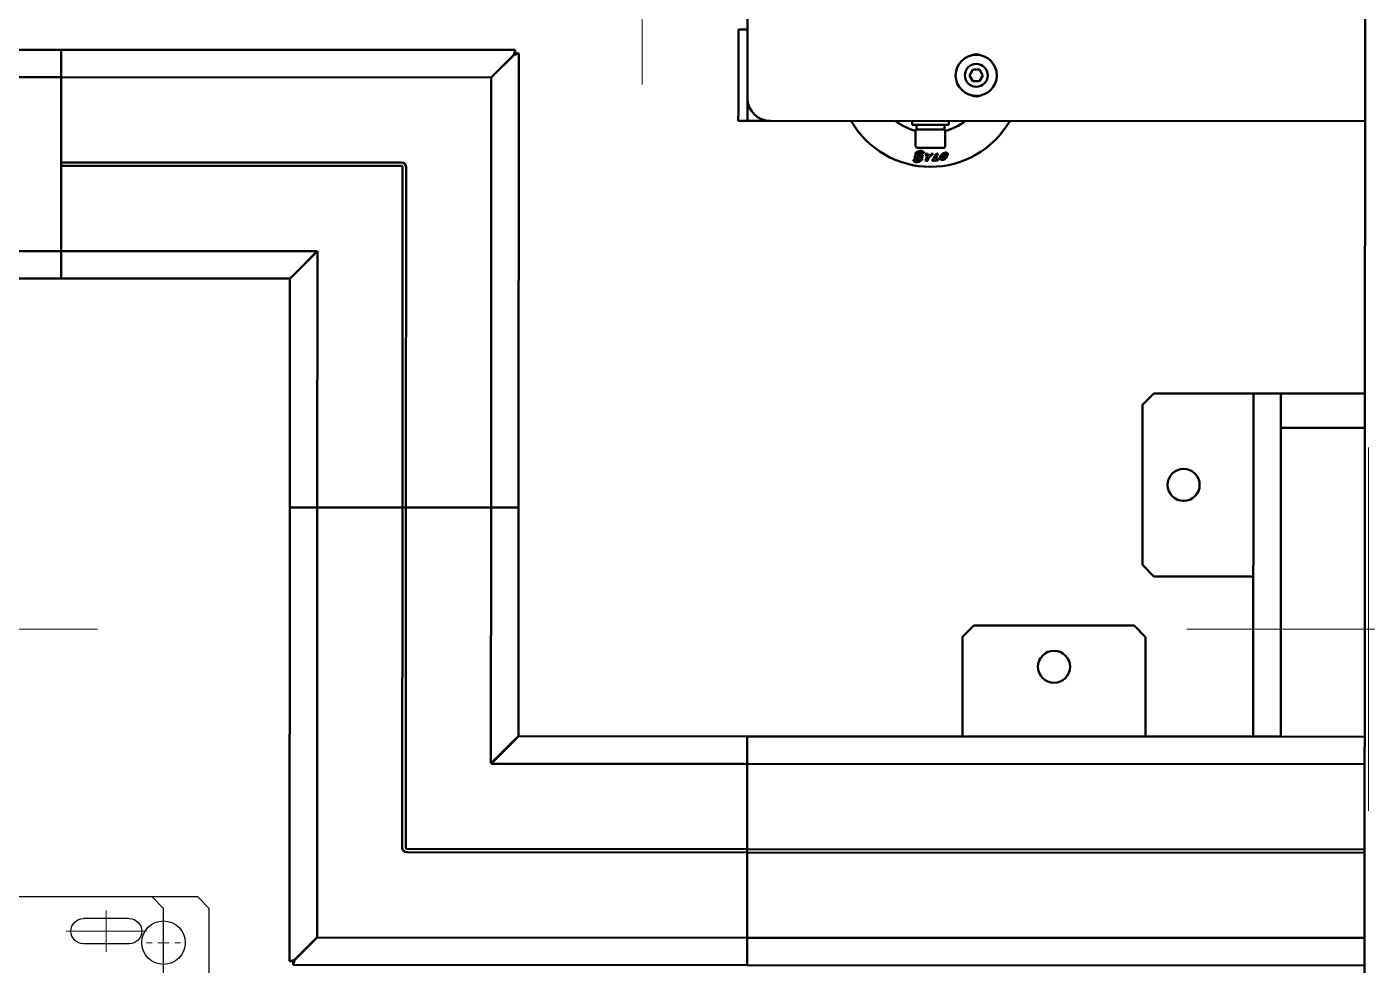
# Model space of a CAD drawing. Header units: millimetres. Extents: x 845401 to 948039, y 511594 to 550263.
# Drawn here: x 912238 to 912824, y 535401 to 535811 of the extents above; entities that cross this region are included whole.
import ezdxf

# ---------------------------------------------------------------- set-up
doc = ezdxf.new("R2010")
doc.units = ezdxf.units.MM
for name, pattern in [('ACAD_ISO02W100', [15, 12, -3]), ('CENTER', [0]), ('CENTERX2', [4, 2.5, -0.5, 0.5, -0.5])]:
    doc.linetypes.add(name, pattern=pattern)
for name, color, linetype in [('00', 7, 'Continuous'), ('中心线层', 1, 'CENTERX2'), ('剖面线层', 2, 'Continuous'), ('焊接符号', 2, 'Continuous'), ('虚线', 4, 'ACAD_ISO02W100')]:
    doc.layers.add(name, color=color, linetype=linetype)
for name, color, linetype, lineweight in [('A-剖-0.10mm.......SECT-L01', 255, 'Continuous', 18), ('中心线', 1, 'CENTER', 9), ('可见 (ISO)', 7, 'Continuous', 50)]:
    doc.layers.add(name, color=color, linetype=linetype, lineweight=lineweight)

# ---------------------------------------------------------------- blocks, each defined once
blk = doc.blocks.new('单件分离新结构核图')
at = {"layer": '可见 (ISO)'}
for p, q in [((4619086.37, 893985.08), (4619086.37, 896285.08)), ((4618816.37, 894433.08), (4618816.37, 894522.34)), ((4618812.37, 894458.58), (4618812.37, 894463.08)), ((4618816.37, 894463.08), (4618812.37, 894463.08)), ((4618812.37, 894458.58), (4618812.37, 894427.58)), ((4616516.37, 894454.08), (4618516.37, 894454.08)), ((4618516.37, 894454.08), (4618714.8, 894454.08)), ((4618516.37, 894454.08), (4618516.37, 894452.08)), ((4618516.37, 894454.08), (4618516.37, 894452.08)), ((4618714.8, 894454.08), (4618714.3, 894452.08)), ((4618714.8, 894452.58), (4618714.3, 894452.08)), ((4618714.37, 894452.01), (4618716.37, 894452.51)), ((4618714.87, 894452.51), (4618714.37, 894452.01)), ((4618714.37, 894452.08), (4618714.37, 894452.15)), ((4618714.8, 894454.08), (4618714.8, 894452.58)), ((4618714.87, 894452.51), (4618716.37, 894452.51)), ((4618716.37, 894452.51), (4618716.37, 894254.08)), ((4618516.37, 894442.08), (4618516.37, 894452.08)), ((4618516.37, 894442.08), (4618516.37, 894452.08)), ((4618714.3, 894452.08), (4618704.3, 894442.08)), ((4618704.37, 894442.01), (4618714.37, 894452.01)), ((4618714.37, 894452.08), (4618714.44, 894452.08)), ((4618516.37, 894442.08), (4616516.37, 894442.08)), ((4618704.3, 894442.08), (4618516.37, 894442.08)), ((4618516.37, 894404.83), (4618516.37, 894442.08)), ((4618516.37, 894442.08), (4618516.37, 894404.83)), ((4618704.37, 894254.08), (4618704.37, 894442.01)), ((4618913.48, 894443.08), (4618914.92, 894445.58)), ((4618914.92, 894440.58), (4618913.48, 894443.08)), ((4618914.92, 894445.58), (4618917.81, 894445.58)), ((4618917.81, 894440.58), (4618914.92, 894440.58)), ((4618917.81, 894445.58), (4618919.25, 894443.08)), ((4618919.25, 894443.08), (4618917.81, 894440.58)), ((4618816.37, 894433.08), (4618816.37, 894427.58)), ((4618816.37, 894427.58), (4618816.37, 894433.08)), ((4618812.37, 894423.08), (4618812.37, 894427.58)), ((4618816.37, 894423.08), (4618812.37, 894423.08)), ((4618816.37, 894423.08), (4618816.37, 894427.58)), ((4618816.37, 894427.58), (4618816.37, 894423.08)), ((4618826.37, 894423.08), (4618816.37, 894423.08)), ((4618826.37, 894423.08), (4619086.37, 894423.08)), ((4618888.37, 894423.08), (4618888.37, 894421.48)), ((4618904.37, 894423.08), (4618904.37, 894421.48)), ((4618904.37, 894421.48), (4618888.37, 894421.48)), ((4618902.87, 894419.38), (4618889.87, 894419.38)), ((4618889.87, 894412.18), (4618889.87, 894419.38)), ((4618890.22, 894420.19), (4618890.22, 894419.38)), ((4618902.52, 894421.48), (4618902.52, 894419.38)), ((4618902.87, 894412.18), (4618902.87, 894419.38)), ((4618902.07, 894411.38), (4618890.67, 894411.38)), ((4618890.47, 894407.28), (4618890.47, 894407.38)), ((4618891.56, 894407.2), (4618891.56, 894407.3)), ((4618891.61, 894406.21), (4618891.61, 894406.31)), ((4618891.61, 894406.03), (4618891.61, 894406.21)), ((4618892.01, 894407.88), (4618892.01, 894407.98)), ((4618892.11, 894405.97), (4618892.11, 894406.07)), ((4618892.63, 894409.12), (4618892.63, 894409.22)), ((4618892.98, 894407.7), (4618892.98, 894407.8)), ((4618894.79, 894407.31), (4618894.79, 894407.41)), ((4618895.11, 894405.75), (4618895.11, 894405.85)), ((4618895.79, 894407.28), (4618895.79, 894407.38)), ((4618898.54, 894406.54), (4618898.54, 894406.64)), ((4618899.61, 894405.87), (4618899.61, 894405.97)), ((4618901.47, 894407.17), (4618901.47, 894407.27)), ((4618903.01, 894408.24), (4618903.01, 894408.34)), ((4618903.97, 894408.23), (4618903.97, 894408.33)), ((4618665.12, 894404.83), (4618516.37, 894404.83)), ((4618516.37, 894403.33), (4618516.37, 894404.83)), ((4618516.37, 894366.08), (4618516.37, 894403.33)), ((4618516.37, 894403.33), (4618665.12, 894403.33)), ((4618516.37, 894403.33), (4618516.37, 894366.08)), ((4618665.62, 894402.83), (4618665.62, 894254.08)), ((4618667.12, 894254.08), (4618667.12, 894402.83)), ((4618516.37, 894366.08), (4616516.37, 894366.08)), ((4618516.37, 894356.08), (4618516.37, 894366.08)), ((4618516.37, 894366.08), (4618628.3, 894366.08)), ((4618516.37, 894356.08), (4618516.37, 894366.08)), ((4618628.3, 894366.08), (4618618.3, 894356.08)), ((4618618.37, 894356.01), (4618628.37, 894366.01)), ((4618628.37, 894366.01), (4618628.37, 894254.08)), ((4616516.37, 894354.08), (4618516.37, 894354.08)), ((4618516.37, 894356.08), (4618516.37, 894354.08)), ((4618516.37, 894356.08), (4618516.37, 894354.08)), ((4618616.3, 894354.08), (4618516.37, 894354.08)), ((4618616.3, 894354.08), (4618618.3, 894356.08)), ((4618618.37, 894356.01), (4618616.37, 894354.01)), ((4618616.37, 894254.08), (4618616.37, 894354.01)), ((4618618.3, 894356.08), (4618618.37, 894356.08)), ((4618618.37, 894356.08), (4618618.37, 894356.01)), ((4618989.14, 894299.08), (4618994.14, 894304.08)), ((4619037.14, 894304.08), (4618994.14, 894304.08)), ((4619037.64, 894304.08), (4619037.14, 894304.08)), ((4619037.64, 894154.08), (4619037.64, 894304.08)), ((4619037.64, 894304.08), (4619039.64, 894304.08)), ((4619049.64, 894304.08), (4619039.64, 894304.08)), ((4619049.64, 894304.08), (4619049.64, 894154.08)), ((4619049.64, 894304.08), (4619086.37, 894304.08)), ((4618989.14, 894299.08), (4618989.14, 894229.08)), ((4619086.37, 894289.08), (4619049.64, 894289.08)), ((4618618.37, 894254.08), (4618616.37, 894254.08)), ((4618616.37, 894055.65), (4618616.37, 894254.08)), ((4618616.37, 894254.08), (4618618.37, 894254.08)), ((4618618.37, 894254.08), (4618628.37, 894254.08)), ((4618628.37, 894254.08), (4618618.37, 894254.08)), ((4618628.37, 894254.08), (4618628.37, 894066.15)), ((4618628.37, 894254.08), (4618665.62, 894254.08)), ((4618665.62, 894254.08), (4618628.37, 894254.08)), ((4618665.62, 894254.08), (4618665.62, 894105.33)), ((4618667.12, 894254.08), (4618665.62, 894254.08)), ((4618665.62, 894254.08), (4618667.12, 894254.08)), ((4618667.12, 894254.08), (4618704.37, 894254.08)), ((4618704.37, 894254.08), (4618667.12, 894254.08)), ((4618667.12, 894105.33), (4618667.12, 894254.08)), ((4618704.37, 894254.08), (4618714.37, 894254.08)), ((4618704.37, 894142.15), (4618704.37, 894254.08)), ((4618714.37, 894254.08), (4618704.37, 894254.08)), ((4618716.37, 894254.08), (4618714.37, 894254.08)), ((4618714.37, 894254.08), (4618716.37, 894254.08)), ((4618716.37, 894254.08), (4618716.37, 894154.15)), ((4618994.14, 894224.08), (4618989.14, 894229.08)), ((4619037.14, 894224.08), (4618994.14, 894224.08)), ((4619037.64, 894224.08), (4619037.14, 894224.08)), ((4618910.5, 894197.58), (4618915.5, 894202.58)), ((4618985.5, 894202.58), (4618915.5, 894202.58)), ((4618985.5, 894202.58), (4618990.5, 894197.58)), ((4618910.5, 894154.58), (4618910.5, 894197.58)), ((4618990.5, 894154.58), (4618990.5, 894197.58)), ((4618714.37, 894152.15), (4618716.37, 894154.15)), ((4618716.44, 894154.08), (4618714.44, 894152.08)), ((4618716.44, 894154.08), (4618816.37, 894154.08)), ((4618816.37, 894152.08), (4618816.37, 894154.08)), ((4618816.37, 894154.08), (4619037.64, 894154.08)), ((4618816.37, 894154.08), (4618816.37, 894152.08)), ((4618910.5, 894154.08), (4618910.5, 894154.58)), ((4618990.5, 894154.08), (4618990.5, 894154.58)), ((4619037.64, 894154.08), (4619039.64, 894154.08)), ((4619049.64, 894154.08), (4619039.64, 894154.08)), ((4619049.64, 894154.08), (4619086.37, 894154.08)), ((4618714.37, 894152.15), (4618704.37, 894142.15)), ((4618704.44, 894142.08), (4618714.44, 894152.08)), ((4618714.37, 894152.08), (4618714.37, 894152.15)), ((4618714.44, 894152.08), (4618714.37, 894152.08)), ((4618816.37, 894152.08), (4618816.37, 894142.08)), ((4618816.37, 894142.08), (4618816.37, 894152.08)), ((4618816.37, 894142.08), (4618704.44, 894142.08)), ((4618816.37, 894142.08), (4618816.37, 894104.83)), ((4618816.37, 894104.83), (4618816.37, 894142.08)), ((4619086.37, 894142.08), (4618816.37, 894142.08)), ((4618816.37, 894104.83), (4618667.62, 894104.83)), ((4618667.62, 894103.33), (4618816.37, 894103.33)), ((4618816.37, 894104.83), (4618816.37, 894103.33)), ((4619086.37, 894104.83), (4618816.37, 894104.83)), ((4618816.37, 894103.33), (4618816.37, 894104.83)), ((4618816.37, 894103.33), (4618816.37, 894066.08)), ((4618816.37, 894066.08), (4618816.37, 894103.33)), ((4618816.37, 894103.33), (4619086.37, 894103.33)), ((4618628.37, 894066.15), (4618618.37, 894056.15)), ((4618618.44, 894056.08), (4618628.44, 894066.08)), ((4618628.44, 894066.08), (4618816.37, 894066.08)), ((4618816.37, 894066.08), (4618816.37, 894056.08)), ((4618816.37, 894056.08), (4618816.37, 894066.08)), ((4619086.37, 894066.08), (4618816.37, 894066.08)), ((4618618.37, 894056.15), (4618616.37, 894055.65)), ((4618617.87, 894055.65), (4618616.37, 894055.65)), ((4618617.87, 894055.65), (4618618.37, 894056.15)), ((4618617.94, 894054.08), (4618618.44, 894056.08)), ((4618617.94, 894055.58), (4618618.44, 894056.08)), ((4618617.94, 894054.08), (4618617.94, 894055.58)), ((4618816.37, 894054.08), (4618617.94, 894054.08)), ((4618618.37, 894056.08), (4618618.3, 894056.08)), ((4618618.37, 894056.08), (4618618.37, 894056.01)), ((4618816.37, 894054.08), (4618816.37, 894056.08)), ((4618816.37, 894056.08), (4618816.37, 894054.08)), ((4618816.37, 894054.08), (4619086.37, 894054.08))]:
    blk.add_line(p, q, dxfattribs=at)
for centre, radius in [((4618916.37, 894443.08), 9), ((4618916.37, 894443.08), 5), ((4619007.14, 894264.08), 7), ((4618950.5, 894184.58), 7)]:
    blk.add_circle(centre, radius, dxfattribs=at)
for centre, radius, start, end in [((4618916.37, 894448.08), 4.25, 63.20778, 116.79222), ((4618826.37, 894433.08), 10, 180, 270), ((4618916.37, 894438.08), 4.25, 243.20778, 296.79222), ((4618896.37, 894443.08), 40, 210, 330), ((4618896.37, 894443.08), 25.14, 232.7085, 255.01548), ((4618896.37, 894443.08), 25.14, 284.98452, 307.2915), ((4618890.67, 894412.18), 0.8, 180, 270), ((4618902.07, 894412.18), 0.8, 270, 0), ((4618896.37, 894443.08), 36.19, 261.56674, 262.36609), ((4618896.37, 894443.18), 36.19, 261.66613, 262.36609), ((4618896.37, 894443.08), 35.83, 261.85171, 264.57374), ((4618896.37, 894443.18), 37.35, 262.68173, 263.4544), ((4618896.37, 894443.08), 37.35, 262.68173, 263.4544), ((4618896.37, 894443.08), 34.39, 266.23635, 267.90444), ((4618896.37, 894443.08), 37.35, 266.53457, 268.07034), ((4618896.37, 894443.18), 37.35, 266.6022, 268.07034), ((4618896.37, 894443.08), 34.39, 270.4037, 272.07), ((4618896.37, 894443.08), 37.35, 271.13884, 274.9801), ((4618896.37, 894443.18), 37.35, 271.22648, 274.9801), ((4618896.37, 894443.08), 36.6, 273.39711, 275.75276), ((4618896.37, 894443.08), 34.39, 274.05328, 275.72528), ((4618896.37, 894443.08), 36.15, 279.94349, 281.85621), ((4618896.37, 894443.08), 35.67, 280.66458, 282.30389), ((4618896.37, 894443.18), 35.67, 280.71845, 282.30389), ((4618665.12, 894402.83), 2, 0, 90), ((4618665.12, 894402.83), 0.5, 0, 90), ((4618667.62, 894105.33), 2, 180, 270), ((4618667.62, 894105.33), 0.5, 180, 270)]:
    blk.add_arc(centre, radius, start, end, dxfattribs=at)
for centre, major_axis, ratio, start_param, end_param in [((4618896.37, 894420.19), (0, 18.93), 0.32492, 1.50245, 1.613465), ((4618896.37, 894422.77), (0, 18.93), 0.32492, 1.639142, 1.751011), ((4618891.53, 894444.63), (0, -38.6), 0.987948, 6.213058, 6.239007), ((4618817.34, 894329.92), (-84.8, -99.1), 0.076156, 2.5289, 2.534327), ((4618893.8, 894443.08), (35.48, 0), 0.997388, 4.661129, 4.689227), ((4618893.8, 894443.64), (0, -35.84), 0.996195, 6.232868, 6.260173), ((4618808.11, 894301.52), (-94.5, -127.03), 0.059236, 2.580192, 2.599028), ((4618891.94, 894444.6), (0, -35.38), 0.987948, 0.019864, 0.046958), ((4618891.94, 894444.5), (0.01, -35.38), 0.987949, 0.019678, 0.047958), ((4619022.31, 894213.36), (135.42, -217.5), 0.052762, 3.56458, 3.579427), ((4618998.37, 894763.44), (0, -449.91), 0.373146, 5.620699, 5.623796), ((4618829.87, 894443.08), (-86, 0), 0.634141, 2.439304, 2.459152), ((4618828.39, 894443.08), (-87.92, 0), 0.634141, 2.444471, 2.477292), ((4618828.39, 894443.18), (-87.92, 0), 0.634141, 2.444471, 2.474911), ((4618782.4, 894276.42), (125.11, 157.07), 0.097693, 5.761897, 5.788497), ((4618818.77, 894646.75), (0, -306.48), 0.426626, 0.666553, 0.670712), ((4618818.77, 894646.85), (0, -306.48), 0.426626, 0.666553, 0.670157)]:
    blk.add_ellipse(centre, major_axis=major_axis, ratio=ratio, start_param=start_param, end_param=end_param, dxfattribs=at)
for points, knots in [([(4618892.95, 894406.51), (4618892.84, 894406.37), (4618892.72, 894406.23), (4618892.59, 894406.1), (4618892.52, 894406.04), (4618892.46, 894405.98), (4618892.39, 894405.92), (4618892.35, 894405.89), (4618892.32, 894405.86), (4618892.28, 894405.83), (4618892.27, 894405.82), (4618892.25, 894405.8), (4618892.23, 894405.79), (4618892.22, 894405.78), (4618892.21, 894405.77), (4618892.2, 894405.77), (4618892.2, 894405.76), (4618892.19, 894405.75), (4618892.18, 894405.75), (4618892.18, 894405.74), (4618892.17, 894405.74), (4618892.17, 894405.74), (4618892.09, 894405.68), (4618892.01, 894405.62), (4618891.93, 894405.57), (4618891.89, 894405.55), (4618891.85, 894405.52), (4618891.8, 894405.5), (4618891.78, 894405.48), (4618891.76, 894405.47), (4618891.74, 894405.46), (4618891.73, 894405.45), (4618891.72, 894405.45), (4618891.71, 894405.44), (4618891.7, 894405.44), (4618891.69, 894405.43), (4618891.68, 894405.42), (4618891.58, 894405.37), (4618891.48, 894405.33), (4618891.39, 894405.29), (4618891.34, 894405.27), (4618891.29, 894405.25), (4618891.24, 894405.23), (4618891.21, 894405.22), (4618891.19, 894405.21), (4618891.16, 894405.2), (4618891.15, 894405.2), (4618891.14, 894405.2), (4618891.12, 894405.19), (4618891.12, 894405.19), (4618891.11, 894405.19), (4618891.1, 894405.19), (4618891.1, 894405.19), (4618891.09, 894405.18), (4618891.09, 894405.18), (4618891.08, 894405.18), (4618891.08, 894405.18), (4618891.07, 894405.18), (4618890.95, 894405.14), (4618890.84, 894405.12), (4618890.73, 894405.1), (4618890.67, 894405.09), (4618890.61, 894405.09), (4618890.55, 894405.08), (4618890.52, 894405.08), (4618890.5, 894405.08), (4618890.47, 894405.08), (4618890.45, 894405.08), (4618890.44, 894405.08), (4618890.42, 894405.08), (4618890.41, 894405.08), (4618890.4, 894405.08), (4618890.38, 894405.08), (4618890.38, 894405.08), (4618890.37, 894405.08), (4618890.37, 894405.08), (4618890.31, 894405.08), (4618890.25, 894405.08), (4618890.19, 894405.09), (4618890.07, 894405.1), (4618889.95, 894405.13), (4618889.83, 894405.17), (4618889.77, 894405.19), (4618889.71, 894405.21), (4618889.66, 894405.24), (4618889.6, 894405.26), (4618889.55, 894405.29), (4618889.5, 894405.32), (4618889.37, 894405.4), (4618889.25, 894405.5), (4618889.16, 894405.61), (4618889.15, 894405.62), (4618889.14, 894405.63), (4618889.13, 894405.64), (4618889.02, 894405.78), (4618888.93, 894405.94), (4618888.86, 894406.12)], [0, 0, 0, 0, 0.125, 0.125, 0.125, 0.1875, 0.1875, 0.1875, 0.21875, 0.21875, 0.21875, 0.234375, 0.234375, 0.234375, 0.242188, 0.242188, 0.242188, 0.25, 0.25, 0.25, 0.252063, 0.252063, 0.252063, 0.3125, 0.3125, 0.3125, 0.34375, 0.34375, 0.34375, 0.359375, 0.359375, 0.359375, 0.367188, 0.367188, 0.367188, 0.375, 0.375, 0.375, 0.4375, 0.4375, 0.4375, 0.46875, 0.46875, 0.46875, 0.484375, 0.484375, 0.484375, 0.492188, 0.492188, 0.492188, 0.496094, 0.496094, 0.496094, 0.5, 0.5, 0.5, 0.50245, 0.50245, 0.50245, 0.5625, 0.5625, 0.5625, 0.59375, 0.59375, 0.59375, 0.609375, 0.609375, 0.609375, 0.617188, 0.617188, 0.617188, 0.625, 0.625, 0.625, 0.626744, 0.626744, 0.626744, 0.65625, 0.65625, 0.65625, 0.71875, 0.71875, 0.71875, 0.75, 0.75, 0.75, 0.78125, 0.78125, 0.78125, 0.867188, 0.867188, 0.867188, 0.875, 0.875, 0.875, 1, 1, 1, 1]), ([(4618892.3, 894405.94), (4618892.26, 894405.91), (4618892.21, 894405.87), (4618891.86, 894405.61), (4618891.5, 894405.4), (4618890.86, 894405.22), (4618890.62, 894405.18), (4618890.12, 894405.18), (4618889.87, 894405.24), (4618889.43, 894405.44), (4618889.26, 894405.59), (4618889.03, 894405.86), (4618888.96, 894405.99), (4618888.9, 894406.12)], [0.2144803, 0.2144803, 0.2144803, 0.2144803, 0.25, 0.25, 0.5, 0.5, 0.625, 0.625, 0.75, 0.75, 0.875, 0.875, 0.9739384, 0.9739384, 0.9739384, 0.9739384]), ([(4618891.61, 894406.21), (4618891.47, 894406.17), (4618891.32, 894406.15), (4618891.17, 894406.14), (4618891.13, 894406.14), (4618891.08, 894406.13), (4618891.03, 894406.13), (4618890.82, 894406.13), (4618890.62, 894406.17), (4618890.44, 894406.23), (4618890.35, 894406.26), (4618890.26, 894406.3), (4618890.18, 894406.35), (4618890.11, 894406.39), (4618890.04, 894406.43), (4618889.97, 894406.49), (4618889.97, 894406.49), (4618889.96, 894406.5), (4618889.95, 894406.51), (4618889.88, 894406.56), (4618889.82, 894406.62), (4618889.77, 894406.68), (4618889.74, 894406.73), (4618889.7, 894406.78), (4618889.67, 894406.83), (4618889.66, 894406.84), (4618889.65, 894406.86), (4618889.64, 894406.88), (4618889.59, 894406.98), (4618889.55, 894407.08), (4618889.52, 894407.18), (4618889.52, 894407.21), (4618889.51, 894407.24), (4618889.5, 894407.27), (4618889.49, 894407.33), (4618889.49, 894407.4), (4618889.49, 894407.47), (4618889.49, 894407.5), (4618889.49, 894407.53), (4618889.49, 894407.56), (4618889.49, 894407.58), (4618889.5, 894407.6), (4618889.5, 894407.61), (4618889.5, 894407.63), (4618889.5, 894407.65), (4618889.51, 894407.67), (4618889.53, 894407.79), (4618889.57, 894407.91), (4618889.63, 894408.03), (4618889.66, 894408.09), (4618889.7, 894408.15), (4618889.74, 894408.2), (4618889.76, 894408.23), (4618889.78, 894408.26), (4618889.8, 894408.29), (4618889.81, 894408.3), (4618889.82, 894408.31), (4618889.84, 894408.33), (4618889.85, 894408.34), (4618889.86, 894408.35), (4618889.87, 894408.37), (4618889.94, 894408.45), (4618890.02, 894408.52), (4618890.11, 894408.58), (4618890.14, 894408.61), (4618890.18, 894408.64), (4618890.22, 894408.66), (4618890.29, 894408.71), (4618890.36, 894408.75), (4618890.43, 894408.78), (4618890.46, 894408.8), (4618890.5, 894408.82), (4618890.54, 894408.83), (4618890.55, 894408.84), (4618890.57, 894408.85), (4618890.59, 894408.86), (4618890.6, 894408.86), (4618890.61, 894408.86), (4618890.62, 894408.87), (4618890.63, 894408.87), (4618890.64, 894408.87), (4618890.65, 894408.88), (4618890.74, 894408.91), (4618890.82, 894408.94), (4618890.91, 894408.96), (4618890.96, 894408.97), (4618891, 894408.98), (4618891.05, 894408.98), (4618891.07, 894408.99), (4618891.1, 894408.99), (4618891.12, 894408.99), (4618891.14, 894409), (4618891.16, 894409), (4618891.19, 894409), (4618891.29, 894409.01), (4618891.4, 894409.02), (4618891.5, 894409.02), (4618891.6, 894409.01), (4618891.69, 894409.01), (4618891.79, 894408.99), (4618891.89, 894408.97), (4618891.99, 894408.95), (4618892.08, 894408.91), (4618892.12, 894408.9), (4618892.17, 894408.88), (4618892.22, 894408.86), (4618892.24, 894408.85), (4618892.26, 894408.84), (4618892.28, 894408.83), (4618892.3, 894408.82), (4618892.33, 894408.81), (4618892.35, 894408.79), (4618892.43, 894408.75), (4618892.5, 894408.7), (4618892.57, 894408.65), (4618892.6, 894408.62), (4618892.63, 894408.59), (4618892.66, 894408.56), (4618892.68, 894408.55), (4618892.69, 894408.53), (4618892.7, 894408.52), (4618892.71, 894408.51), (4618892.72, 894408.5), (4618892.72, 894408.5), (4618892.73, 894408.49), (4618892.74, 894408.48), (4618892.74, 894408.47), (4618892.78, 894408.43), (4618892.81, 894408.38), (4618892.84, 894408.33), (4618892.95, 894408.14), (4618893, 894407.93), (4618892.98, 894407.7)], [0, 0, 0, 0, 0.047901, 0.047901, 0.047901, 0.0625, 0.0625, 0.0625, 0.124815, 0.124815, 0.124815, 0.15625, 0.15625, 0.15625, 0.183594, 0.183594, 0.183594, 0.1875, 0.1875, 0.1875, 0.21875, 0.21875, 0.21875, 0.242187, 0.242187, 0.242187, 0.249728, 0.249728, 0.249728, 0.298708, 0.298708, 0.298708, 0.3125, 0.3125, 0.3125, 0.34375, 0.34375, 0.34375, 0.359375, 0.359375, 0.359375, 0.367187, 0.367187, 0.367187, 0.375, 0.375, 0.375, 0.4375, 0.4375, 0.4375, 0.46875, 0.46875, 0.46875, 0.484375, 0.484375, 0.484375, 0.492187, 0.492187, 0.492187, 0.499939, 0.499939, 0.499939, 0.543363, 0.543363, 0.543363, 0.5625, 0.5625, 0.5625, 0.59375, 0.59375, 0.59375, 0.609375, 0.609375, 0.609375, 0.617187, 0.617187, 0.617187, 0.621094, 0.621094, 0.621094, 0.625, 0.625, 0.625, 0.65625, 0.65625, 0.65625, 0.671875, 0.671875, 0.671875, 0.679687, 0.679687, 0.679687, 0.6875, 0.6875, 0.6875, 0.71875, 0.71875, 0.71875, 0.75, 0.75, 0.75, 0.78125, 0.78125, 0.78125, 0.796875, 0.796875, 0.796875, 0.804687, 0.804687, 0.804687, 0.8125, 0.8125, 0.8125, 0.84375, 0.84375, 0.84375, 0.859375, 0.859375, 0.859375, 0.867187, 0.867187, 0.867187, 0.871094, 0.871094, 0.871094, 0.874632, 0.874632, 0.874632, 0.901106, 0.901106, 0.901106, 1, 1, 1, 1]), ([(4618891.61, 894406.31), (4618891.25, 894406.21), (4618890.81, 894406.2), (4618890.06, 894406.46), (4618889.79, 894406.72), (4618889.55, 894407.15), (4618889.5, 894407.33), (4618889.49, 894407.51)], [0, 0, 0, 0, 0.125, 0.125, 0.25, 0.25, 0.334234, 0.334234, 0.334234, 0.334234]), ([(4618889.53, 894408.73), (4618889.58, 894408.8), (4618889.64, 894408.86), (4618889.7, 894408.93), (4618889.73, 894408.96), (4618889.76, 894408.99), (4618889.79, 894409.02), (4618889.8, 894409.03), (4618889.82, 894409.05), (4618889.84, 894409.06), (4618889.85, 894409.08), (4618889.87, 894409.09), (4618889.88, 894409.11), (4618889.95, 894409.17), (4618890.02, 894409.23), (4618890.09, 894409.28), (4618890.12, 894409.31), (4618890.16, 894409.34), (4618890.19, 894409.36), (4618890.21, 894409.38), (4618890.23, 894409.39), (4618890.25, 894409.4), (4618890.26, 894409.41), (4618890.27, 894409.42), (4618890.27, 894409.42), (4618890.28, 894409.43), (4618890.29, 894409.44), (4618890.3, 894409.44), (4618890.36, 894409.49), (4618890.43, 894409.53), (4618890.49, 894409.57), (4618890.51, 894409.58), (4618890.53, 894409.59), (4618890.55, 894409.6), (4618890.59, 894409.63), (4618890.63, 894409.65), (4618890.67, 894409.67), (4618890.7, 894409.69), (4618890.72, 894409.7), (4618890.74, 894409.71), (4618890.75, 894409.71), (4618890.76, 894409.72), (4618890.77, 894409.72), (4618890.78, 894409.73), (4618890.79, 894409.73), (4618890.8, 894409.74), (4618890.9, 894409.79), (4618890.99, 894409.83), (4618891.09, 894409.87), (4618891.14, 894409.89), (4618891.19, 894409.91), (4618891.24, 894409.92), (4618891.27, 894409.93), (4618891.29, 894409.94), (4618891.32, 894409.95), (4618891.33, 894409.95), (4618891.34, 894409.95), (4618891.35, 894409.96), (4618891.36, 894409.96), (4618891.37, 894409.96), (4618891.38, 894409.97), (4618891.44, 894409.98), (4618891.5, 894410), (4618891.56, 894410.01), (4618891.59, 894410.02), (4618891.61, 894410.02), (4618891.64, 894410.03), (4618891.67, 894410.03), (4618891.69, 894410.04), (4618891.72, 894410.04), (4618891.78, 894410.05), (4618891.84, 894410.06), (4618891.9, 894410.07), (4618891.93, 894410.07), (4618891.96, 894410.07), (4618891.99, 894410.07), (4618892.02, 894410.07), (4618892.05, 894410.08), (4618892.07, 894410.08), (4618892.14, 894410.08), (4618892.2, 894410.08), (4618892.26, 894410.07), (4618892.33, 894410.07), (4618892.39, 894410.06), (4618892.45, 894410.05), (4618892.58, 894410.03), (4618892.69, 894410), (4618892.8, 894409.96), (4618892.85, 894409.94), (4618892.91, 894409.92), (4618892.96, 894409.89), (4618892.98, 894409.88), (4618893.01, 894409.87), (4618893.03, 894409.85), (4618893.05, 894409.85), (4618893.06, 894409.84), (4618893.07, 894409.83), (4618893.08, 894409.82), (4618893.1, 894409.82), (4618893.11, 894409.81), (4618893.15, 894409.78), (4618893.19, 894409.75), (4618893.23, 894409.71), (4618893.25, 894409.7), (4618893.27, 894409.68), (4618893.29, 894409.66), (4618893.3, 894409.65), (4618893.32, 894409.63), (4618893.34, 894409.61), (4618893.37, 894409.58), (4618893.4, 894409.54), (4618893.43, 894409.5), (4618893.44, 894409.49), (4618893.46, 894409.47), (4618893.47, 894409.45), (4618893.47, 894409.44), (4618893.48, 894409.43), (4618893.49, 894409.42), (4618893.49, 894409.41), (4618893.5, 894409.4), (4618893.51, 894409.39), (4618893.55, 894409.32), (4618893.59, 894409.24), (4618893.62, 894409.16)], [0, 0, 0, 0, 0.0625, 0.0625, 0.0625, 0.09375, 0.09375, 0.09375, 0.109375, 0.109375, 0.109375, 0.125, 0.125, 0.125, 0.1875, 0.1875, 0.1875, 0.21875, 0.21875, 0.21875, 0.234375, 0.234375, 0.234375, 0.242187, 0.242187, 0.242187, 0.24941, 0.24941, 0.24941, 0.298285, 0.298285, 0.298285, 0.3125, 0.3125, 0.3125, 0.34375, 0.34375, 0.34375, 0.359375, 0.359375, 0.359375, 0.367187, 0.367187, 0.367187, 0.375, 0.375, 0.375, 0.4375, 0.4375, 0.4375, 0.46875, 0.46875, 0.46875, 0.484375, 0.484375, 0.484375, 0.492187, 0.492187, 0.492187, 0.49837, 0.49837, 0.49837, 0.53125, 0.53125, 0.53125, 0.546875, 0.546875, 0.546875, 0.5625, 0.5625, 0.5625, 0.59375, 0.59375, 0.59375, 0.609375, 0.609375, 0.609375, 0.623768, 0.623768, 0.623768, 0.65625, 0.65625, 0.65625, 0.6875, 0.6875, 0.6875, 0.749047, 0.749047, 0.749047, 0.78125, 0.78125, 0.78125, 0.796875, 0.796875, 0.796875, 0.804687, 0.804687, 0.804687, 0.8125, 0.8125, 0.8125, 0.84375, 0.84375, 0.84375, 0.859375, 0.859375, 0.859375, 0.874722, 0.874722, 0.874722, 0.90625, 0.90625, 0.90625, 0.921875, 0.921875, 0.921875, 0.929687, 0.929687, 0.929687, 0.9375, 0.9375, 0.9375, 1, 1, 1, 1]), ([(4618889.53, 894408.73), (4618889.81, 894409.08), (4618890.24, 894409.36), (4618891.13, 894409.53), (4618891.46, 894409.54), (4618892.1, 894409.42), (4618892.4, 894409.29), (4618892.63, 894409.12)], [0, 0, 0, 0, 0.5, 0.5, 0.75, 0.75, 1, 1, 1, 1]), ([(4618892.95, 894406.51), (4618892.67, 894406.15), (4618892.23, 894405.82), (4618891.35, 894405.62), (4618891.01, 894405.61), (4618890.37, 894405.74), (4618890.08, 894405.89), (4618889.85, 894406.06)], [0, 0, 0, 0, 0.5, 0.5, 0.75, 0.75, 1, 1, 1, 1]), ([(4618890.18, 894409.35), (4618890.37, 894409.45), (4618890.59, 894409.53), (4618890.84, 894409.58), (4618890.91, 894409.59), (4618890.99, 894409.6), (4618891.06, 894409.61), (4618891.14, 894409.62), (4618891.22, 894409.62), (4618891.3, 894409.62), (4618891.38, 894409.62), (4618891.46, 894409.62), (4618891.54, 894409.61), (4618891.62, 894409.6), (4618891.7, 894409.59), (4618891.78, 894409.58), (4618891.94, 894409.55), (4618892.1, 894409.5), (4618892.24, 894409.44), (4618892.38, 894409.38), (4618892.51, 894409.31), (4618892.63, 894409.22)], [0.2903331, 0.2903331, 0.2903331, 0.2903331, 0.5, 0.5, 0.5, 0.5625, 0.5625, 0.5625, 0.625, 0.625, 0.625, 0.6875, 0.6875, 0.6875, 0.75, 0.75, 0.75, 0.875, 0.875, 0.875, 1, 1, 1, 1]), ([(4618891.56, 894407.2), (4618891.44, 894407.12), (4618891.31, 894407.05), (4618890.98, 894406.95), (4618890.76, 894406.93), (4618890.47, 894407.11), (4618890.46, 894407.26), (4618890.5, 894407.49), (4618890.57, 894407.6), (4618890.82, 894407.91), (4618891.06, 894408.09), (4618891.48, 894408.19), (4618891.57, 894408.2), (4618891.76, 894408.18), (4618891.86, 894408.15), (4618892.03, 894407.99), (4618892.02, 894407.85), (4618891.99, 894407.74)], [0, 0, 0, 0, 0.125, 0.125, 0.25, 0.25, 0.375, 0.375, 0.5, 0.5, 0.75, 0.75, 0.8125, 0.8125, 0.875, 0.875, 1, 1, 1, 1]), ([(4618890.47, 894407.38), (4618890.47, 894407.41), (4618890.47, 894407.43), (4618890.48, 894407.45), (4618890.48, 894407.46), (4618890.48, 894407.47), (4618890.48, 894407.48), (4618890.49, 894407.51), (4618890.5, 894407.54), (4618890.51, 894407.56), (4618890.51, 894407.58), (4618890.52, 894407.59), (4618890.52, 894407.61), (4618890.53, 894407.62), (4618890.54, 894407.63), (4618890.54, 894407.65), (4618890.57, 894407.7), (4618890.61, 894407.75), (4618890.65, 894407.8), (4618890.67, 894407.83), (4618890.7, 894407.86), (4618890.72, 894407.88), (4618890.88, 894408.04), (4618891.09, 894408.19), (4618891.37, 894408.26), (4618891.38, 894408.26), (4618891.39, 894408.26), (4618891.4, 894408.27), (4618891.42, 894408.27), (4618891.44, 894408.28), (4618891.46, 894408.28), (4618891.48, 894408.28), (4618891.49, 894408.28), (4618891.5, 894408.29), (4618891.51, 894408.29), (4618891.52, 894408.29), (4618891.53, 894408.29), (4618891.55, 894408.29), (4618891.58, 894408.29), (4618891.6, 894408.29), (4618891.62, 894408.29), (4618891.65, 894408.29), (4618891.67, 894408.29), (4618891.72, 894408.29), (4618891.76, 894408.28), (4618891.81, 894408.26), (4618891.85, 894408.24), (4618891.89, 894408.22), (4618891.92, 894408.2), (4618891.93, 894408.18), (4618891.94, 894408.17), (4618891.95, 894408.16), (4618891.99, 894408.1), (4618892.01, 894408.05), (4618892.01, 894407.99)], [0.3435632, 0.3435632, 0.3435632, 0.3435632, 0.3671875, 0.3671875, 0.3671875, 0.375, 0.375, 0.375, 0.40625, 0.40625, 0.40625, 0.421875, 0.421875, 0.421875, 0.4375, 0.4375, 0.4375, 0.5, 0.5, 0.5, 0.53125, 0.53125, 0.53125, 0.7421875, 0.7421875, 0.7421875, 0.75, 0.75, 0.75, 0.765625, 0.765625, 0.765625, 0.7734375, 0.7734375, 0.7734375, 0.78125, 0.78125, 0.78125, 0.796875, 0.796875, 0.796875, 0.8125, 0.8125, 0.8125, 0.84375, 0.84375, 0.84375, 0.875, 0.875, 0.875, 0.890625, 0.890625, 0.890625, 0.9502484, 0.9502484, 0.9502484, 0.9502484]), ([(4618903.79, 894407.7), (4618903.75, 894407.62), (4618903.71, 894407.53), (4618903.66, 894407.45), (4618903.63, 894407.41), (4618903.61, 894407.37), (4618903.58, 894407.33), (4618903.55, 894407.29), (4618903.52, 894407.26), (4618903.49, 894407.22), (4618903.43, 894407.14), (4618903.37, 894407.06), (4618903.29, 894406.98), (4618903.26, 894406.95), (4618903.22, 894406.91), (4618903.18, 894406.87), (4618903.16, 894406.85), (4618903.13, 894406.82), (4618903.1, 894406.79), (4618903.09, 894406.78), (4618903.08, 894406.78), (4618903.07, 894406.77), (4618902.98, 894406.69), (4618902.89, 894406.62), (4618902.79, 894406.55), (4618902.67, 894406.46), (4618902.54, 894406.39), (4618902.39, 894406.31), (4618902.21, 894406.23), (4618902.04, 894406.17), (4618901.86, 894406.14), (4618901.85, 894406.13), (4618901.83, 894406.13), (4618901.82, 894406.13), (4618901.75, 894406.12), (4618901.69, 894406.11), (4618901.63, 894406.11), (4618901.5, 894406.1), (4618901.37, 894406.1), (4618901.25, 894406.13), (4618901.19, 894406.14), (4618901.14, 894406.15), (4618901.09, 894406.17), (4618901.03, 894406.19), (4618900.99, 894406.21), (4618900.94, 894406.23), (4618900.92, 894406.25), (4618900.9, 894406.26), (4618900.87, 894406.27), (4618900.86, 894406.28), (4618900.85, 894406.29), (4618900.84, 894406.3), (4618900.83, 894406.3), (4618900.82, 894406.31), (4618900.81, 894406.32), (4618900.78, 894406.35), (4618900.74, 894406.38), (4618900.71, 894406.41), (4618900.69, 894406.44), (4618900.67, 894406.47), (4618900.65, 894406.49), (4618900.64, 894406.5), (4618900.64, 894406.51), (4618900.63, 894406.52), (4618900.59, 894406.59), (4618900.55, 894406.67), (4618900.53, 894406.74), (4618900.52, 894406.78), (4618900.51, 894406.82), (4618900.5, 894406.86), (4618900.5, 894406.88), (4618900.5, 894406.91), (4618900.5, 894406.93), (4618900.5, 894406.94), (4618900.49, 894406.95), (4618900.49, 894406.96), (4618900.49, 894406.97), (4618900.49, 894406.98), (4618900.49, 894406.99), (4618900.49, 894407.07), (4618900.5, 894407.15), (4618900.51, 894407.23), (4618900.52, 894407.27), (4618900.52, 894407.31), (4618900.53, 894407.35), (4618900.54, 894407.37), (4618900.55, 894407.39), (4618900.55, 894407.41), (4618900.56, 894407.44), (4618900.56, 894407.46), (4618900.57, 894407.48), (4618900.61, 894407.59), (4618900.65, 894407.69), (4618900.71, 894407.8), (4618900.74, 894407.85), (4618900.77, 894407.9), (4618900.81, 894407.96), (4618900.86, 894408.04), (4618900.91, 894408.11), (4618900.97, 894408.19), (4618901, 894408.23), (4618901.04, 894408.26), (4618901.07, 894408.3), (4618901.09, 894408.32), (4618901.1, 894408.34), (4618901.12, 894408.36), (4618901.13, 894408.36), (4618901.14, 894408.37), (4618901.15, 894408.38), (4618901.16, 894408.39), (4618901.16, 894408.4), (4618901.17, 894408.41), (4618901.25, 894408.49), (4618901.33, 894408.56), (4618901.41, 894408.63), (4618901.45, 894408.66), (4618901.49, 894408.7), (4618901.54, 894408.73), (4618901.56, 894408.74), (4618901.58, 894408.76), (4618901.6, 894408.78), (4618901.61, 894408.78), (4618901.62, 894408.79), (4618901.63, 894408.8), (4618901.64, 894408.81), (4618901.65, 894408.81), (4618901.67, 894408.82), (4618901.77, 894408.89), (4618901.87, 894408.95), (4618901.97, 894409), (4618902.02, 894409.03), (4618902.08, 894409.06), (4618902.13, 894409.08), (4618902.16, 894409.1), (4618902.18, 894409.11), (4618902.21, 894409.12), (4618902.23, 894409.12), (4618902.24, 894409.13), (4618902.25, 894409.14), (4618902.27, 894409.14), (4618902.28, 894409.15), (4618902.29, 894409.15), (4618902.35, 894409.18), (4618902.42, 894409.2), (4618902.48, 894409.22), (4618902.51, 894409.22), (4618902.54, 894409.23), (4618902.57, 894409.24), (4618902.6, 894409.25), (4618902.62, 894409.26), (4618902.66, 894409.26), (4618902.72, 894409.28), (4618902.79, 894409.29), (4618902.85, 894409.3), (4618902.91, 894409.3), (4618902.97, 894409.31), (4618903.03, 894409.31), (4618903.16, 894409.31), (4618903.28, 894409.3), (4618903.39, 894409.27), (4618903.47, 894409.24), (4618903.54, 894409.21), (4618903.61, 894409.18), (4618903.63, 894409.16), (4618903.65, 894409.15), (4618903.66, 894409.14), (4618903.74, 894409.08), (4618903.8, 894409.02), (4618903.85, 894408.95), (4618903.87, 894408.92), (4618903.89, 894408.88), (4618903.91, 894408.84), (4618903.92, 894408.82), (4618903.93, 894408.8), (4618903.93, 894408.78), (4618903.94, 894408.77), (4618903.94, 894408.76), (4618903.94, 894408.75), (4618903.95, 894408.75), (4618903.95, 894408.74), (4618903.95, 894408.74), (4618903.95, 894408.73), (4618903.95, 894408.72), (4618903.95, 894408.72), (4618903.99, 894408.58), (4618904, 894408.42), (4618903.97, 894408.23)], [0, 0, 0, 0, 0.03125, 0.03125, 0.03125, 0.046875, 0.046875, 0.046875, 0.0625, 0.0625, 0.0625, 0.09375, 0.09375, 0.09375, 0.109375, 0.109375, 0.109375, 0.121094, 0.121094, 0.121094, 0.125, 0.125, 0.125, 0.15625, 0.15625, 0.15625, 0.198859, 0.198859, 0.198859, 0.246094, 0.246094, 0.246094, 0.25, 0.25, 0.25, 0.265625, 0.265625, 0.265625, 0.296875, 0.296875, 0.296875, 0.3125, 0.3125, 0.3125, 0.328125, 0.328125, 0.328125, 0.335938, 0.335938, 0.335938, 0.339844, 0.339844, 0.339844, 0.34375, 0.34375, 0.34375, 0.359375, 0.359375, 0.359375, 0.371094, 0.371094, 0.371094, 0.375, 0.375, 0.375, 0.40625, 0.40625, 0.40625, 0.421875, 0.421875, 0.421875, 0.429688, 0.429688, 0.429688, 0.433594, 0.433594, 0.433594, 0.4375, 0.4375, 0.4375, 0.46875, 0.46875, 0.46875, 0.484375, 0.484375, 0.484375, 0.492188, 0.492188, 0.492188, 0.499978, 0.499978, 0.499978, 0.541364, 0.541364, 0.541364, 0.5625, 0.5625, 0.5625, 0.59375, 0.59375, 0.59375, 0.609375, 0.609375, 0.609375, 0.617188, 0.617188, 0.617188, 0.621094, 0.621094, 0.621094, 0.625, 0.625, 0.625, 0.65625, 0.65625, 0.65625, 0.671875, 0.671875, 0.671875, 0.679688, 0.679688, 0.679688, 0.683594, 0.683594, 0.683594, 0.6875, 0.6875, 0.6875, 0.71875, 0.71875, 0.71875, 0.734375, 0.734375, 0.734375, 0.742188, 0.742188, 0.742188, 0.746094, 0.746094, 0.746094, 0.749934, 0.749934, 0.749934, 0.765625, 0.765625, 0.765625, 0.773438, 0.773438, 0.773438, 0.78125, 0.78125, 0.78125, 0.796875, 0.796875, 0.796875, 0.812316, 0.812316, 0.812316, 0.84375, 0.84375, 0.84375, 0.867187, 0.867187, 0.867187, 0.874629, 0.874629, 0.874629, 0.90625, 0.90625, 0.90625, 0.921875, 0.921875, 0.921875, 0.929687, 0.929687, 0.929687, 0.933594, 0.933594, 0.933594, 0.935547, 0.935547, 0.935547, 0.9375, 0.9375, 0.9375, 1, 1, 1, 1]), ([(4618903.74, 894407.69), (4618903.58, 894407.4), (4618903.35, 894407.11), (4618902.74, 894406.58), (4618902.31, 894406.32), (4618901.56, 894406.18), (4618901.3, 894406.19), (4618900.87, 894406.35), (4618900.72, 894406.48), (4618900.54, 894406.76), (4618900.5, 894406.92), (4618900.49, 894407.07)], [0.0141137, 0.0141137, 0.0141137, 0.0141137, 0.125, 0.125, 0.25, 0.25, 0.3125, 0.3125, 0.375, 0.375, 0.4355473, 0.4355473, 0.4355473, 0.4355473]), ([(4618902.61, 894407.47), (4618902.5, 894407.35), (4618902.37, 894407.23), (4618902.14, 894407.08), (4618902.06, 894407.03), (4618901.88, 894406.96), (4618901.77, 894406.93), (4618901.58, 894406.94), (4618901.51, 894407), (4618901.46, 894407.13), (4618901.47, 894407.19), (4618901.51, 894407.39), (4618901.57, 894407.52), (4618901.83, 894407.9), (4618902.06, 894408.14), (4618902.47, 894408.38), (4618902.56, 894408.42), (4618902.76, 894408.47), (4618902.88, 894408.46), (4618903.06, 894408.32), (4618903.01, 894408.16), (4618902.97, 894408.03)], [0, 0, 0, 0, 0.125, 0.125, 0.1875, 0.1875, 0.25, 0.25, 0.3125, 0.3125, 0.375, 0.375, 0.5, 0.5, 0.75, 0.75, 0.8125, 0.8125, 0.875, 0.875, 1, 1, 1, 1]), ([(4618901.47, 894407.27), (4618901.47, 894407.3), (4618901.47, 894407.33), (4618901.48, 894407.36), (4618901.48, 894407.37), (4618901.49, 894407.39), (4618901.49, 894407.41), (4618901.5, 894407.42), (4618901.5, 894407.44), (4618901.51, 894407.46), (4618901.51, 894407.47), (4618901.52, 894407.49), (4618901.53, 894407.51), (4618901.53, 894407.52), (4618901.54, 894407.54), (4618901.55, 894407.55), (4618901.55, 894407.57), (4618901.56, 894407.59), (4618901.57, 894407.6), (4618901.58, 894407.62), (4618901.59, 894407.64), (4618901.6, 894407.65), (4618901.62, 894407.68), (4618901.63, 894407.71), (4618901.66, 894407.75), (4618901.7, 894407.81), (4618901.75, 894407.88), (4618901.8, 894407.94), (4618901.95, 894408.12), (4618902.13, 894408.28), (4618902.36, 894408.41), (4618902.37, 894408.42), (4618902.38, 894408.42), (4618902.39, 894408.43), (4618902.43, 894408.45), (4618902.47, 894408.47), (4618902.52, 894408.49), (4618902.57, 894408.51), (4618902.61, 894408.53), (4618902.66, 894408.54), (4618902.71, 894408.56), (4618902.76, 894408.56), (4618902.81, 894408.56), (4618902.86, 894408.55), (4618902.91, 894408.54), (4618902.94, 894408.51), (4618902.97, 894408.49), (4618902.99, 894408.46), (4618903, 894408.43), (4618903.01, 894408.4), (4618903.01, 894408.37), (4618903.01, 894408.34)], [0.3458187, 0.3458187, 0.3458187, 0.3458187, 0.375, 0.375, 0.375, 0.390625, 0.390625, 0.390625, 0.40625, 0.40625, 0.40625, 0.421875, 0.421875, 0.421875, 0.4375, 0.4375, 0.4375, 0.453125, 0.453125, 0.453125, 0.46875, 0.46875, 0.46875, 0.5, 0.5, 0.5, 0.5625, 0.5625, 0.5625, 0.7421875, 0.7421875, 0.7421875, 0.75, 0.75, 0.75, 0.78125, 0.78125, 0.78125, 0.8125, 0.8125, 0.8125, 0.84375, 0.84375, 0.84375, 0.875, 0.875, 0.875, 0.90625, 0.90625, 0.90625, 0.9356606, 0.9356606, 0.9356606, 0.9356606])]:
    blk.add_open_spline(points, degree=3, knots=knots, dxfattribs=at)
for points in [[(4618892.11, 894405.97), (4618892.4, 894406.46), (4618892.69, 894406.94), (4618892.98, 894407.41)], [(4618892.98, 894407.83), (4618892.98, 894407.82), (4618892.98, 894407.81), (4618892.98, 894407.8)], [(4618894.79, 894407.41), (4618894.58, 894407.87), (4618894.36, 894408.31), (4618894.16, 894408.76)], [(4618899.74, 894408.85), (4618899.35, 894408.13), (4618898.95, 894407.39), (4618898.54, 894406.64)], [(4618903.98, 894408.51), (4618903.98, 894408.45), (4618903.98, 894408.39), (4618903.97, 894408.33)]]:
    blk.add_open_spline(points, degree=3, dxfattribs=at)
for points, weights in [([(4618894.79, 894407.31), (4618894.46, 894406.57), (4618894.11, 894405.8)], [1.01031332239, 1.00920893392, 1.00773929759]), ([(4618895.11, 894405.85), (4618895.46, 894406.63), (4618895.79, 894407.38)], [1.00047045903, 1.00083345791, 1.00083341227]), ([(4618895.11, 894405.75), (4618895.46, 894406.53), (4618895.79, 894407.28)], [1.00774194248, 1.00921434883, 1.01032228702]), ([(4618897.11, 894405.74), (4618897.99, 894407.29), (4618898.8, 894408.77)], [1.0065585833, 1.00899692056, 1.01028186064])]:
    blk.add_rational_spline(points, weights, degree=2, dxfattribs=at)
blk = doc.blocks.new('C线')
at = {"layer": 'A-剖-0.10mm.......SECT-L01', "color": 1, "rotation": 359.9712527628268}
blk.add_blockref('单件分离新结构核图', (-3624841.16, -417498.02, 12.69), dxfattribs=at)
blk = doc.blocks.new('SW_CENTERMARKSYMBOL_1')
at = {"layer": '中心线层', "color": 0, "linetype": 'CENTERX2', "lineweight": 18}
for p, q in [((0, 5), (0, 8)), ((-5, 0), (-8, 0)), ((0, 0), (-2.5, 0)), ((0, 0), (0, 2.5)), ((0, 0), (0, -2.5)), ((0, 0), (2.5, 0)), ((5, 0), (8, 0)), ((0, -5), (0, -8))]:
    blk.add_line(p, q, dxfattribs=at)
blk = doc.blocks.new('A$C0EA93B13')
at = {"layer": '剖面线层'}
h = blk.add_hatch(dxfattribs=at)
h.set_pattern_fill('STEEL', color=256, scale=4, angle=360)
h.set_pattern_definition([(45, (-777.313, -2370.405), (-8.980256, 8.980256), []), (45, (-777.313, -2364.055), (-8.980256, 8.980256), [])])
h.paths.add_polyline_path([(174.14, 175), (123.74, 175), (123.74, 170), (174.14, 170, -0.414214), (178.74, 165.4), (178.74, 115), (183.74, 115), (183.74, 165.4, 0.414214)])
h.paths.add_polyline_path([(123.74, 175), (73.34, 175, 0.414214), (63.74, 165.4), (63.74, 115), (68.74, 115), (68.74, 165.4, -0.414214), (73.34, 170), (123.74, 170)])
h.paths.add_polyline_path([(68.74, 115), (63.74, 115), (63.74, 64.6, 0.414214), (73.34, 55), (123.74, 55), (123.74, 60), (73.34, 60, -0.414214), (68.74, 64.6)])
h.paths.add_polyline_path([(183.74, 115), (178.74, 115), (178.74, 64.6, -0.414214), (174.14, 60), (123.74, 60), (123.74, 55), (174.14, 55, 0.414214), (183.74, 64.6)])
at = {"color": 7, "linetype": 'Continuous', "lineweight": 25}
for p, q in [((28.74, 215), (23.74, 210)), ((218.74, 215), (28.74, 215)), ((223.74, 210), (218.74, 215)), ((23.74, 210), (23.74, 20)), ((223.74, 20), (223.74, 210)), ((174.14, 175), (73.34, 175)), ((174.14, 170), (73.34, 170)), ((63.74, 165.4), (63.74, 64.6)), ((68.74, 165.4), (68.74, 64.6)), ((178.74, 64.6), (178.74, 165.4)), ((183.74, 64.6), (183.74, 165.4)), ((73.34, 60), (174.14, 60)), ((73.34, 55), (174.14, 55)), ((23.74, 20), (28.74, 15)), ((218.74, 15), (223.74, 20)), ((28.74, 15), (218.74, 15))]:
    blk.add_line(p, q, dxfattribs=at)
for centre in [(43.74, 195), (203.74, 195), (43.74, 35), (203.74, 35)]:
    blk.add_circle(centre, 9.5, dxfattribs=at)
for centre, radius, start, end in [((73.34, 165.4), 9.6, 90, 180), ((73.34, 165.4), 4.6, 90, 180), ((174.14, 165.4), 9.6, 0, 90), ((174.14, 165.4), 4.6, 0, 90), ((73.34, 64.6), 9.6, 180, 270), ((73.34, 64.6), 4.6, 180, 270), ((174.14, 64.6), 9.6, 270, 0), ((174.14, 64.6), 4.6, 270, 0)]:
    blk.add_arc(centre, radius, start, end, dxfattribs=at)
at = {"layer": '中心线层'}
for p, q in [((123.74, 230), (123.74, 0)), ((8.74, 115), (238.74, 115))]:
    blk.add_line(p, q, dxfattribs=at)
for p in [(43.74, 195), (203.74, 195), (43.74, 35), (203.74, 35)]:
    blk.add_blockref('SW_CENTERMARKSYMBOL_1', p, dxfattribs=at)
blk = doc.blocks.new('DSGDG')
at = {"color": 7, "linetype": 'Continuous', "lineweight": 25}
for p, q in [((95.85, 1999.21), (115.85, 1999.21)), ((95.85, 1988.21), (115.85, 1988.21))]:
    blk.add_line(p, q, dxfattribs=at)
for centre, start, end in [((95.85, 1993.71), 90, 270), ((115.85, 1993.71), 270, 90)]:
    blk.add_arc(centre, 5.5, start, end, dxfattribs=at)
at = {"layer": '中心线'}
for p, q in [((105.85, 2002.71), (105.85, 1984.71)), ((105.85, 1999.9), (105.85, 1987.53)), ((88.35, 1993.71), (123.35, 1993.71))]:
    blk.add_line(p, q, dxfattribs=at)
blk = doc.blocks.new('A$C3A1C310D')
at = {"layer": '焊接符号'}
h = blk.add_hatch(color=256, dxfattribs=at)
h.dxf.hatch_style = 1
h.paths.add_polyline_path([(131.66, 173.92), (131.66, 171.92), (141.66, 171.92), (141.66, 173.92)])
h.paths.add_polyline_path([(121.66, 173.92), (121.66, 171.92), (131.66, 171.92), (131.66, 173.92)])
h = blk.add_hatch(color=256, dxfattribs=at)
h.dxf.hatch_style = 1
h.paths.add_polyline_path([(166.66, 173.92), (166.66, 171.92), (176.66, 171.92), (176.66, 173.92)])
h.paths.add_polyline_path([(156.66, 173.92), (156.66, 171.92), (166.66, 171.92), (166.66, 173.92)])
h = blk.add_hatch(color=256, dxfattribs=at)
h.dxf.hatch_style = 1
h.paths.add_polyline_path([(201.66, 173.92), (201.66, 171.92), (191.66, 171.92), (191.66, 173.92)])
h.paths.add_polyline_path([(211.66, 173.92), (211.66, 171.92), (201.66, 171.92), (201.66, 173.92)])
h = blk.add_hatch(color=256, dxfattribs=at)
h.dxf.hatch_style = 1
h.paths.add_polyline_path([(104.68, 146.92), (106.68, 146.92), (106.68, 136.92), (104.68, 136.92)])
h.paths.add_polyline_path([(104.68, 156.92), (106.68, 156.92), (106.68, 146.92), (104.68, 146.92)])
h = blk.add_hatch(color=256, dxfattribs=at)
h.dxf.hatch_style = 1
h.paths.add_polyline_path([(228.65, 146.92), (226.65, 146.92), (226.65, 136.92), (228.65, 136.92)])
h.paths.add_polyline_path([(228.65, 156.92), (226.65, 156.92), (226.65, 146.92), (228.65, 146.92)])
h = blk.add_hatch(color=256, dxfattribs=at)
h.dxf.hatch_style = 1
h.paths.add_polyline_path([(104.68, 111.92), (106.68, 111.92), (106.68, 101.92), (104.68, 101.92)])
h.paths.add_polyline_path([(104.68, 121.92), (106.68, 121.92), (106.68, 111.92), (104.68, 111.92)])
h = blk.add_hatch(color=256, dxfattribs=at)
h.dxf.hatch_style = 1
h.paths.add_polyline_path([(228.65, 111.92), (226.65, 111.92), (226.65, 101.92), (228.65, 101.92)])
h.paths.add_polyline_path([(228.65, 121.92), (226.65, 121.92), (226.65, 111.92), (228.65, 111.92)])
h = blk.add_hatch(color=256, dxfattribs=at)
h.dxf.hatch_style = 1
h.paths.add_polyline_path([(104.68, 76.92), (106.68, 76.92), (106.68, 86.92), (104.68, 86.92)])
h.paths.add_polyline_path([(104.68, 66.92), (106.68, 66.92), (106.68, 76.92), (104.68, 76.92)])
h = blk.add_hatch(color=256, dxfattribs=at)
h.dxf.hatch_style = 1
h.paths.add_polyline_path([(228.65, 76.92), (226.65, 76.92), (226.65, 86.92), (228.65, 86.92)])
h.paths.add_polyline_path([(228.65, 66.92), (226.65, 66.92), (226.65, 76.92), (228.65, 76.92)])
h = blk.add_hatch(color=256, dxfattribs=at)
h.dxf.hatch_style = 1
h.paths.add_polyline_path([(131.66, 49.92), (131.66, 51.92), (141.66, 51.92), (141.66, 49.92)])
h.paths.add_polyline_path([(121.66, 49.92), (121.66, 51.92), (131.66, 51.92), (131.66, 49.92)])
h = blk.add_hatch(color=256, dxfattribs=at)
h.dxf.hatch_style = 1
h.paths.add_polyline_path([(166.66, 49.92), (166.66, 51.92), (176.66, 51.92), (176.66, 49.92)])
h.paths.add_polyline_path([(156.66, 49.92), (156.66, 51.92), (166.66, 51.92), (166.66, 49.92)])
h = blk.add_hatch(color=256, dxfattribs=at)
h.dxf.hatch_style = 1
h.paths.add_polyline_path([(201.66, 49.92), (201.66, 51.92), (191.66, 51.92), (191.66, 49.92)])
h.paths.add_polyline_path([(211.66, 49.92), (211.66, 51.92), (201.66, 51.92), (201.66, 49.92)])
at = {"color": 7, "linetype": 'Continuous', "lineweight": 25}
for p, q in [((71.66, 191.92), (66.66, 186.92)), ((261.66, 191.92), (71.66, 191.92)), ((266.66, 186.92), (261.66, 191.92)), ((66.66, 186.92), (66.66, 36.92)), ((266.66, 36.92), (266.66, 186.92)), ((66.66, 36.92), (71.66, 31.92)), ((261.66, 31.92), (266.66, 36.92)), ((71.66, 31.92), (261.66, 31.92))]:
    blk.add_line(p, q, dxfattribs=at)
at = {"layer": '中心线层'}
for p, q in [((166.66, 9.42), (166.66, 214.42)), ((56.66, 111.92), (276.66, 111.92))]:
    blk.add_line(p, q, dxfattribs=at)
at = {"layer": '虚线'}
for p, q in [((217.06, 171.92), (116.26, 171.92)), ((217.06, 166.92), (116.26, 166.92)), ((106.66, 162.32), (106.66, 61.52)), ((111.66, 162.32), (111.66, 61.52)), ((221.66, 61.52), (221.66, 162.32)), ((226.66, 61.52), (226.66, 162.32)), ((116.26, 56.92), (217.06, 56.92)), ((116.26, 51.92), (217.06, 51.92))]:
    blk.add_line(p, q, dxfattribs=at)
for centre, radius, start, end in [((116.26, 162.32), 9.6, 90, 180), ((217.06, 162.32), 9.6, 0, 90), ((116.26, 162.32), 4.6, 90, 180), ((217.06, 162.32), 4.6, 0, 90), ((116.26, 61.52), 9.6, 180, 270), ((116.26, 61.52), 4.6, 180, 270), ((217.06, 61.52), 9.6, 270, 0), ((217.06, 61.52), 4.6, 270, 0)]:
    blk.add_arc(centre, radius, start, end, dxfattribs=at)
at = {"rotation": 89.99999999999999}
for p in [(2075.37, 61.07), (2075.37, -48.93)]:
    blk.add_blockref('DSGDG', p, dxfattribs=at)
at = {"xscale": -1, "rotation": 270}
for p in [(-1742.05, 61.07), (-1742.05, -48.93)]:
    blk.add_blockref('DSGDG', p, dxfattribs=at)
blk = doc.blocks.new('G$C8DB13656')
at = {"color": 0, "linetype": 'ByBlock', "lineweight": -2}
for name, p in [('A$C0EA93B13', (-8.74, 0)), ('A$C3A1C310D', (-51.66, 3.08))]:
    blk.add_blockref(name, p, dxfattribs=at)
blk = doc.blocks.new('G$C92EDEFAC')
at = {"color": 7, "xscale": -1, "rotation": 90}
blk.add_blockref('G$C8DB13656', (230, 230), dxfattribs=at)
blk = doc.blocks.new('立腿底板')
at = {"color": 2, "xscale": -1, "rotation": 180}
blk.add_blockref('G$C92EDEFAC', (-115, 115), dxfattribs=at)
blk = doc.blocks.new('BC线平台')
at = {"layer": 'A-剖-0.10mm.......SECT-L01'}
h = blk.add_hatch(dxfattribs=at)
h.set_pattern_fill('CROSS', color=2, scale=50)
h.set_pattern_definition([(0, (691447.87, 341554.85), (317.5, 317.5), [158.75, -476.25]), (90, (691527.24, 341475.47), (-317.5, 317.5), [158.75, -476.25])])
h.paths.add_polyline_path([(791174.13, 370096.42), (802932.03, 370096.42), (802932.03, 366396.42), (791174.13, 366396.42)])
blk.add_blockref('立腿底板', (791529.91, 367289.26, 0.98))

msp = doc.modelspace()

# ---------------------------------------------------------------- block references
at = {"layer": '00'}
for name, p in [('BC线平台', (120688.34, 168041.31, -0.98)), ('C线', (-81869.83, 61162.22))]:
    msp.add_blockref(name, p, dxfattribs=at)

doc.saveas('drawing.dxf')
